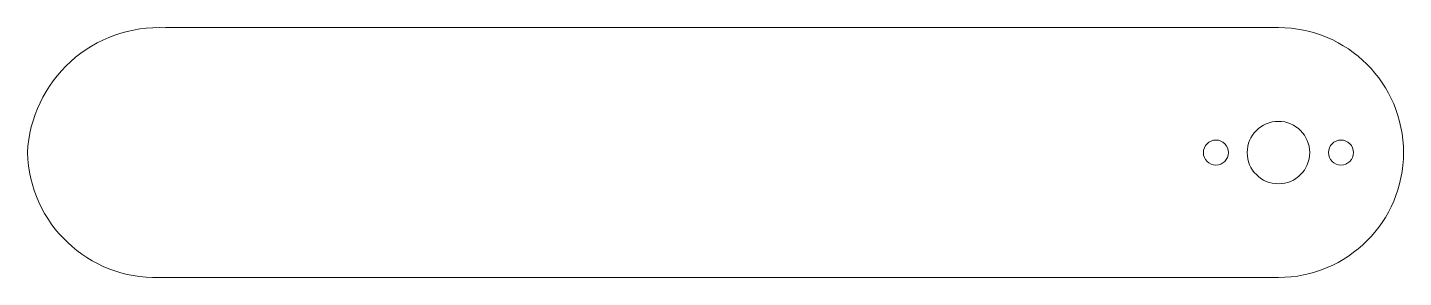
# Model space of a CAD drawing. Header units: millimetres. Extents: x -92 to 18, y -11 to 9.
import ezdxf

# ---------------------------------------------------------------- set-up
doc = ezdxf.new("R2010")
doc.units = ezdxf.units.MM

msp = doc.modelspace()

# ---------------------------------------------------------------- linework, layer by layer
at = {"color": 7, "linetype": 'Continuous', "lineweight": 15}
for p, q in [((7.58, 9.04), (-81.37, 9.04)), ((-81.9, -10.96), (7.58, -10.96))]:
    msp.add_line(p, q, dxfattribs=at)
for centre, radius in [((7.58, -0.96), 2.5), ((2.58, -0.96), 1), ((12.58, -0.96), 1)]:
    msp.add_circle(centre, radius, dxfattribs=at)
for centre, radius, start, end in [((-81.9, -1.49), 10.54, 87.1379, 177.1379), ((7.58, -0.96), 10, 270, 90), ((-82.16, -0.7), 10.27, 181.4687, 271.4687)]:
    msp.add_arc(centre, radius, start, end, dxfattribs=at)

doc.saveas('drawing.dxf')
